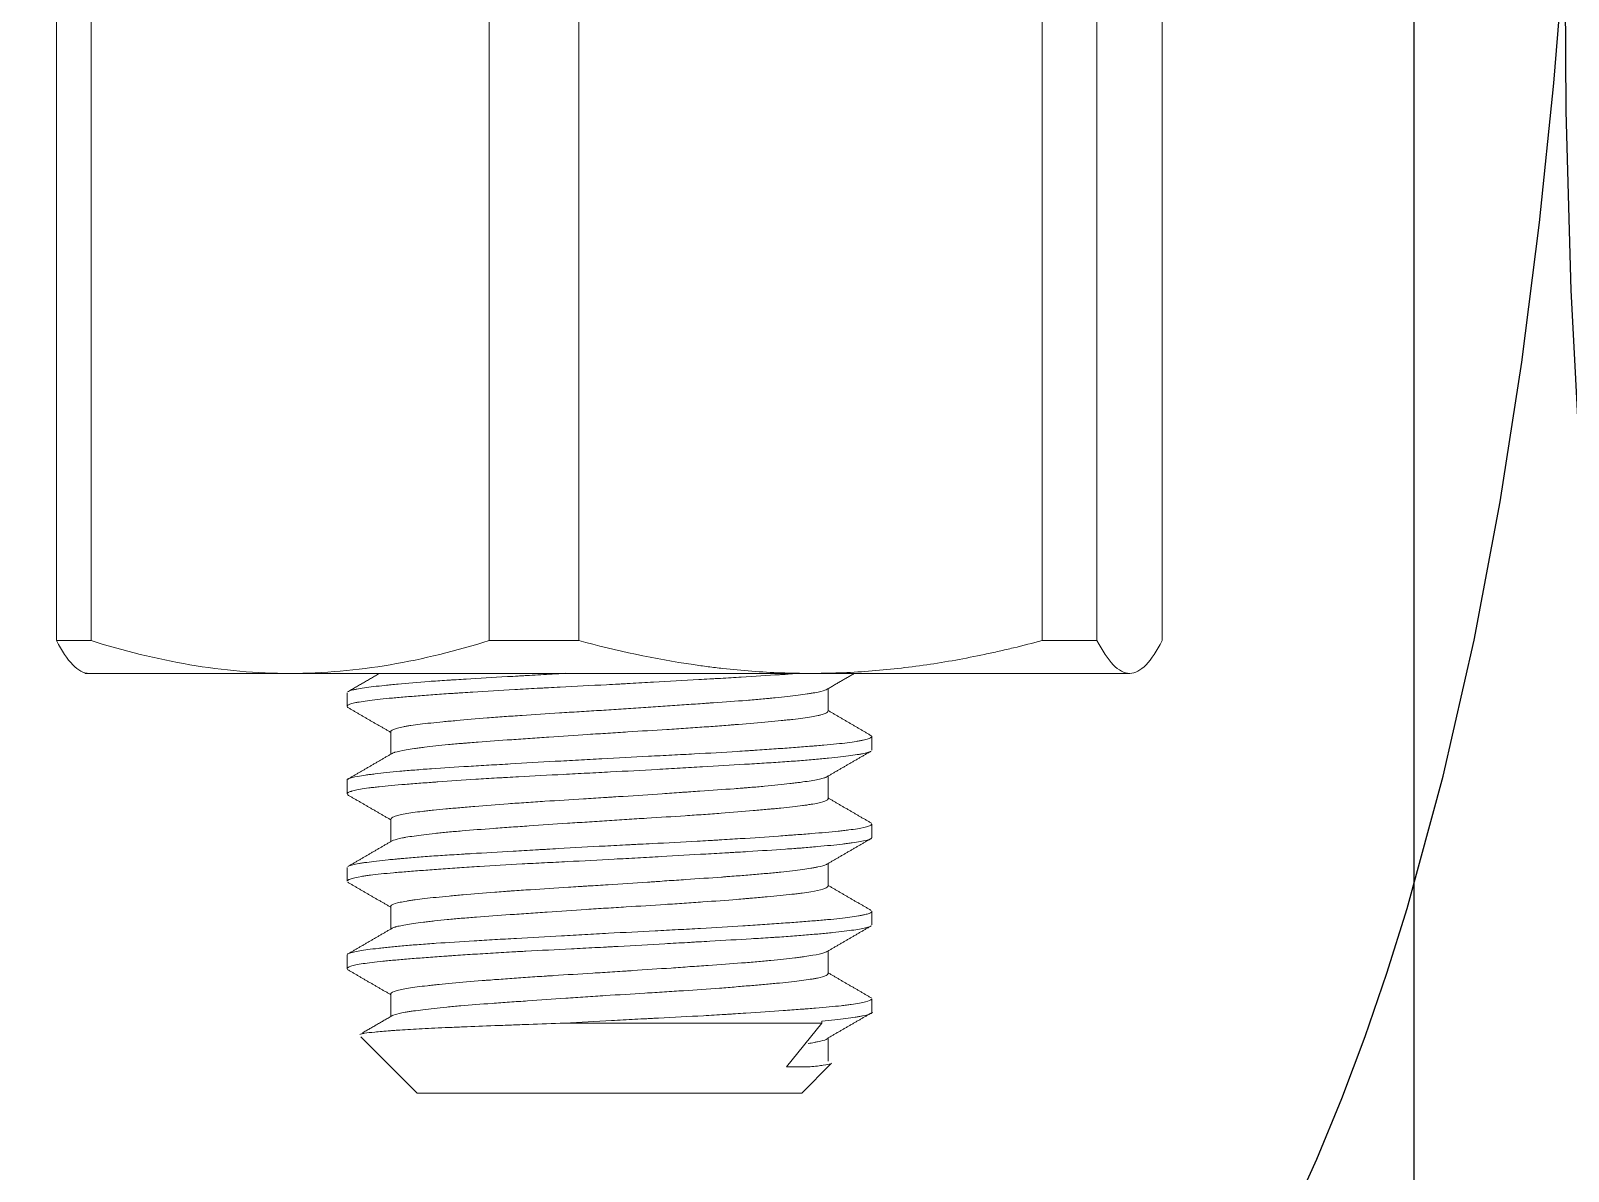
# Model space of a CAD drawing. Header units: millimetres. Extents: x 4900 to 5740, y 840 to 1434.
# Drawn here: x 5018.12 to 5035.7, y 1016.94 to 1029.98 of the extents above; entities that cross this region are included whole.
import ezdxf

# ---------------------------------------------------------------- set-up
doc = ezdxf.new("R2010")
doc.units = ezdxf.units.MM
doc.linetypes.add('CENTERX2', pattern=[101.6, 63.5, -12.7, 12.7, -12.7])
doc.layers.add('CENTER', color=1, linetype='CENTERX2')

msp = doc.modelspace()

# ---------------------------------------------------------------- linework, layer by layer
for p, q in [((5033.935, 1004.657), (5033.935, 1069.631)), ((5033.935, 980.631), (5033.935, 1020.207))]:
    msp.add_line(p, q)
at = {"color": 7, "linetype": 'Continuous', "lineweight": 18}
for p, q in [((5018.412, 1023.006), (5018.412, 1042.256)), ((5018.808, 1023.006), (5018.808, 1042.256)), ((5023.359, 1023.006), (5023.359, 1042.256)), ((5024.384, 1023.006), (5024.384, 1042.256)), ((5029.682, 1023.006), (5029.682, 1042.256)), ((5030.31, 1023.006), (5030.31, 1042.256)), ((5031.057, 1023.006), (5031.057, 1042.256)), ((5018.808, 1023.006), (5018.412, 1023.006)), ((5024.384, 1023.006), (5023.359, 1023.006)), ((5030.31, 1023.006), (5029.682, 1023.006)), ((5018.735, 1022.631), (5021.084, 1022.631)), ((5021.084, 1022.631), (5027.033, 1022.631)), ((5027.033, 1022.631), (5030.684, 1022.631)), ((5021.735, 1022.409), (5021.735, 1022.253)), ((5027.235, 1022.198), (5027.235, 1022.456)), ((5022.235, 1021.964), (5022.235, 1021.706)), ((5027.735, 1021.753), (5027.735, 1021.909)), ((5027.235, 1021.197), (5027.235, 1021.456)), ((5021.735, 1021.409), (5021.735, 1021.254)), ((5022.235, 1020.965), (5022.235, 1020.706)), ((5027.735, 1020.753), (5027.735, 1020.908)), ((5021.735, 1020.409), (5021.735, 1020.253)), ((5027.235, 1020.197), (5027.235, 1020.456)), ((5022.235, 1019.965), (5022.235, 1019.706)), ((5027.735, 1019.754), (5027.735, 1019.909)), ((5021.735, 1019.408), (5021.735, 1019.254)), ((5027.235, 1019.198), (5027.235, 1019.456)), ((5022.235, 1018.964), (5022.235, 1018.706)), ((5027.735, 1018.753), (5027.735, 1018.909)), ((5024.224, 1018.631), (5027.162, 1018.631)), ((5027.162, 1018.631), (5026.758, 1018.131)), ((5027.162, 1018.654), (5027.162, 1018.631)), ((5021.893, 1018.473), (5022.535, 1017.831)), ((5027.235, 1018.197), (5027.235, 1018.46)), ((5027.029, 1018.131), (5026.758, 1018.131)), ((5026.935, 1017.831), (5027.268, 1018.165)), ((5022.535, 1017.831), (5026.935, 1017.831))]:
    msp.add_line(p, q, dxfattribs=at)
for points, knots in [([(5018.412, 1023.006), (5018.474, 1022.889), (5018.536, 1022.794), (5018.629, 1022.698), (5018.66, 1022.673), (5018.723, 1022.64), (5018.754, 1022.631), (5018.786, 1022.631)], [0, 0, 0, 0, 0.5, 0.5, 0.75, 0.75, 1, 1, 1, 1]), ([(5021.084, 1022.631), (5020.893, 1022.631), (5020.702, 1022.639), (5020.318, 1022.673), (5020.127, 1022.698), (5019.557, 1022.795), (5019.181, 1022.889), (5018.808, 1023.006)], [0, 0, 0, 0, 0.25, 0.25, 0.5, 0.5, 1, 1, 1, 1]), ([(5023.359, 1023.006), (5022.984, 1022.889), (5022.608, 1022.794), (5022.039, 1022.698), (5021.849, 1022.673), (5021.467, 1022.64), (5021.276, 1022.631), (5021.084, 1022.631)], [0, 0, 0, 0, 0.5, 0.5, 0.75, 0.75, 1, 1, 1, 1]), ([(5027.033, 1022.631), (5026.811, 1022.631), (5026.588, 1022.639), (5026.253, 1022.665), (5026.142, 1022.675), (5025.974, 1022.694), (5025.918, 1022.7), (5025.807, 1022.715), (5025.306, 1022.784), (5024.815, 1022.89), (5024.384, 1023.006)], [0, 0, 0, 0, 0.25, 0.25, 0.375, 0.375, 0.4375, 0.4375, 0.5, 1, 1, 1, 1]), ([(5029.682, 1023.006), (5029.573, 1022.977), (5029.41, 1022.935), (5029.245, 1022.897), (5029.135, 1022.872), (5029.08, 1022.86), (5028.805, 1022.802), (5028.584, 1022.762), (5028.142, 1022.697), (5027.921, 1022.673), (5027.477, 1022.639), (5027.255, 1022.631), (5027.033, 1022.631)], [0, 0, 0, 0, 0.125, 0.1875, 0.1875, 0.25, 0.25, 0.5, 0.5, 0.75, 0.75, 1, 1, 1, 1]), ([(5030.684, 1022.631), (5030.652, 1022.631), (5030.621, 1022.639), (5030.558, 1022.673), (5030.527, 1022.698), (5030.433, 1022.795), (5030.372, 1022.889), (5030.31, 1023.006)], [0, 0, 0, 0, 0.25, 0.25, 0.5, 0.5, 1, 1, 1, 1]), ([(5031.057, 1023.006), (5030.995, 1022.889), (5030.933, 1022.794), (5030.84, 1022.698), (5030.809, 1022.673), (5030.746, 1022.64), (5030.715, 1022.631), (5030.684, 1022.631)], [0, 0, 0, 0, 0.5, 0.5, 0.75, 0.75, 1, 1, 1, 1]), ([(5026.897, 1022.631), (5026.891, 1022.631), (5026.884, 1022.63), (5026.846, 1022.628), (5026.814, 1022.625), (5026.764, 1022.622), (5026.748, 1022.62), (5026.714, 1022.618), (5026.697, 1022.617), (5026.543, 1022.607), (5026.397, 1022.598), (5026.166, 1022.584), (5026.087, 1022.579), (5025.985, 1022.573), (5025.964, 1022.572), (5025.923, 1022.57), (5025.902, 1022.569), (5025.84, 1022.565), (5025.798, 1022.563), (5025.587, 1022.551), (5025.415, 1022.541), (5025.15, 1022.526), (5025.061, 1022.521), (5024.949, 1022.515), (5024.926, 1022.513), (5024.881, 1022.511), (5024.814, 1022.507), (5024.747, 1022.504), (5024.523, 1022.492), (5024.346, 1022.483), (5024.126, 1022.472), (5024.06, 1022.468), (5023.995, 1022.465), (5023.951, 1022.462), (5023.929, 1022.461), (5023.821, 1022.456), (5023.736, 1022.451), (5023.486, 1022.437), (5023.326, 1022.427), (5023.134, 1022.415), (5023.097, 1022.413), (5023.04, 1022.409), (5023.022, 1022.408), (5022.985, 1022.405), (5022.894, 1022.399), (5022.807, 1022.393), (5022.674, 1022.383), (5022.61, 1022.378), (5022.488, 1022.369), (5022.429, 1022.364), (5022.346, 1022.357), (5022.319, 1022.355), (5022.266, 1022.35), (5022.241, 1022.348), (5022.168, 1022.341), (5022.123, 1022.337), (5021.998, 1022.323), (5021.929, 1022.314), (5021.861, 1022.301), (5021.848, 1022.299), (5021.825, 1022.294), (5021.814, 1022.291), (5021.785, 1022.284), (5021.755, 1022.274), (5021.74, 1022.264), (5021.733, 1022.254), (5021.734, 1022.249), (5021.741, 1022.242), (5021.745, 1022.24), (5021.75, 1022.237)], [0, 0, 0, 0, 0.003762, 0.003762, 0.021846, 0.021846, 0.030888, 0.030888, 0.039931, 0.039931, 0.112269, 0.112269, 0.148438, 0.148438, 0.15748, 0.15748, 0.166522, 0.166522, 0.184607, 0.184607, 0.256945, 0.256945, 0.293114, 0.293114, 0.302156, 0.302156, 0.311198, 0.329283, 0.329283, 0.401621, 0.401621, 0.419705, 0.428747, 0.428747, 0.43779, 0.43779, 0.473959, 0.473959, 0.546297, 0.546297, 0.564381, 0.564381, 0.573423, 0.573423, 0.582466, 0.618635, 0.618635, 0.654804, 0.654804, 0.690973, 0.690973, 0.709057, 0.709057, 0.727142, 0.727142, 0.763311, 0.763311, 0.835649, 0.835649, 0.853733, 0.853733, 0.871818, 0.871818, 0.907987, 0.944156, 0.944156, 0.980325, 0.980325, 1, 1, 1, 1]), ([(5021.748, 1022.424), (5021.748, 1022.424), (5021.757, 1022.429), (5021.77, 1022.433), (5021.794, 1022.44), (5021.804, 1022.442), (5021.819, 1022.446), (5021.825, 1022.447), (5021.836, 1022.449), (5021.842, 1022.45), (5021.897, 1022.461), (5021.961, 1022.47), (5022.079, 1022.484), (5022.121, 1022.489), (5022.18, 1022.495), (5022.191, 1022.497), (5022.216, 1022.499), (5022.228, 1022.5), (5022.266, 1022.504), (5022.292, 1022.507), (5022.424, 1022.519), (5022.543, 1022.529), (5022.737, 1022.543), (5022.805, 1022.548), (5022.894, 1022.553), (5022.912, 1022.554), (5022.948, 1022.557), (5023.002, 1022.56), (5023.058, 1022.564), (5023.245, 1022.575), (5023.403, 1022.584), (5023.609, 1022.596), (5023.671, 1022.599), (5023.735, 1022.603), (5023.778, 1022.606), (5023.799, 1022.607), (5023.907, 1022.613), (5023.993, 1022.618), (5024.131, 1022.626), (5024.181, 1022.629), (5024.232, 1022.632)], [0, 0, 0, 0, 0.001094, 0.069625, 0.069625, 0.103891, 0.103891, 0.121023, 0.121023, 0.138156, 0.138156, 0.275218, 0.275218, 0.343748, 0.343748, 0.360881, 0.360881, 0.378014, 0.378014, 0.412279, 0.412279, 0.549341, 0.549341, 0.617872, 0.617872, 0.635004, 0.635004, 0.652137, 0.686403, 0.686403, 0.823464, 0.823464, 0.85773, 0.874862, 0.874862, 0.891995, 0.891995, 0.960526, 0.960526, 1, 1, 1, 1]), ([(5027.224, 1022.45), (5027.218, 1022.446), (5027.21, 1022.442), (5027.175, 1022.429), (5027.136, 1022.42), (5027.072, 1022.408), (5027.058, 1022.406), (5027.036, 1022.402), (5027.029, 1022.401), (5027.013, 1022.399), (5027.005, 1022.397), (5026.965, 1022.391), (5026.93, 1022.386), (5026.815, 1022.372), (5026.728, 1022.362), (5026.616, 1022.35), (5026.604, 1022.349), (5026.578, 1022.347), (5026.565, 1022.345), (5026.526, 1022.342), (5026.499, 1022.339), (5026.418, 1022.332), (5026.361, 1022.327), (5026.185, 1022.313), (5026.059, 1022.304), (5025.909, 1022.294), (5025.892, 1022.293), (5025.858, 1022.29), (5025.807, 1022.287), (5025.755, 1022.283), (5025.651, 1022.276), (5025.51, 1022.266), (5025.365, 1022.256), (5025.254, 1022.249), (5025.217, 1022.246), (5025.142, 1022.241), (5025.104, 1022.239), (5024.991, 1022.231), (5024.916, 1022.226), (5024.765, 1022.216), (5024.69, 1022.211), (5024.539, 1022.202), (5024.464, 1022.197), (5024.352, 1022.19), (5024.314, 1022.188), (5024.239, 1022.183), (5024.202, 1022.181), (5024.017, 1022.169), (5023.874, 1022.16), (5023.667, 1022.146), (5023.599, 1022.141), (5023.499, 1022.134), (5023.466, 1022.131), (5023.401, 1022.126), (5023.369, 1022.124), (5023.212, 1022.111), (5023.095, 1022.101), (5022.933, 1022.087), (5022.881, 1022.082), (5022.782, 1022.072), (5022.736, 1022.068), (5022.605, 1022.054), (5022.53, 1022.045), (5022.45, 1022.033), (5022.435, 1022.03), (5022.406, 1022.025), (5022.393, 1022.023), (5022.354, 1022.016), (5022.332, 1022.011), (5022.276, 1021.996), (5022.252, 1021.986), (5022.238, 1021.973), (5022.236, 1021.971), (5022.235, 1021.967), (5022.235, 1021.966), (5022.235, 1021.965)], [0, 0, 0, 0, 0.02433, 0.02433, 0.083967, 0.083967, 0.098877, 0.098877, 0.106331, 0.106331, 0.113786, 0.113786, 0.143605, 0.143605, 0.203242, 0.203242, 0.210696, 0.210696, 0.218151, 0.218151, 0.23306, 0.23306, 0.262879, 0.262879, 0.322516, 0.322516, 0.329971, 0.329971, 0.337426, 0.352335, 0.352335, 0.382154, 0.411972, 0.411972, 0.426882, 0.426882, 0.441791, 0.441791, 0.47161, 0.47161, 0.501428, 0.501428, 0.531247, 0.531247, 0.546156, 0.546156, 0.561065, 0.561065, 0.620703, 0.620703, 0.650521, 0.650521, 0.665431, 0.665431, 0.68034, 0.68034, 0.739977, 0.739977, 0.769796, 0.769796, 0.799614, 0.799614, 0.859252, 0.859252, 0.874161, 0.874161, 0.88907, 0.88907, 0.918889, 0.918889, 0.978526, 0.978526, 0.993436, 0.993436, 1, 1, 1, 1]), ([(5022.249, 1021.715), (5022.253, 1021.717), (5022.258, 1021.719), (5022.266, 1021.723), (5022.269, 1021.724), (5022.276, 1021.726), (5022.279, 1021.727), (5022.313, 1021.738), (5022.356, 1021.747), (5022.44, 1021.761), (5022.479, 1021.767), (5022.523, 1021.774), (5022.541, 1021.776), (5022.551, 1021.777), (5022.579, 1021.781), (5022.599, 1021.784), (5022.7, 1021.796), (5022.792, 1021.806), (5022.946, 1021.821), (5023, 1021.826), (5023.07, 1021.832), (5023.085, 1021.833), (5023.114, 1021.835), (5023.157, 1021.839), (5023.202, 1021.842), (5023.354, 1021.854), (5023.482, 1021.863), (5023.652, 1021.875), (5023.687, 1021.877), (5023.757, 1021.882), (5023.792, 1021.885), (5023.899, 1021.892), (5023.971, 1021.897), (5024.189, 1021.912), (5024.338, 1021.922), (5024.527, 1021.935), (5024.565, 1021.937), (5024.642, 1021.942), (5024.68, 1021.944), (5024.794, 1021.952), (5024.87, 1021.957), (5025.096, 1021.971), (5025.245, 1021.98), (5025.429, 1021.991), (5025.466, 1021.994), (5025.539, 1021.998), (5025.575, 1022.001), (5025.681, 1022.008), (5025.821, 1022.018), (5025.954, 1022.027), (5026.051, 1022.035), (5026.1, 1022.039), (5026.147, 1022.042), (5026.178, 1022.045), (5026.194, 1022.046), (5026.333, 1022.058), (5026.447, 1022.068), (5026.602, 1022.082), (5026.652, 1022.086), (5026.722, 1022.093), (5026.745, 1022.096), (5026.779, 1022.099), (5026.79, 1022.1), (5026.811, 1022.103), (5026.822, 1022.104), (5026.915, 1022.115), (5026.986, 1022.124), (5027.073, 1022.138), (5027.105, 1022.144), (5027.132, 1022.151), (5027.143, 1022.153), (5027.148, 1022.155), (5027.163, 1022.158), (5027.171, 1022.161), (5027.211, 1022.173), (5027.229, 1022.184), (5027.234, 1022.195), (5027.235, 1022.197), (5027.234, 1022.199)], [0, 0, 0, 0, 0.013796, 0.013796, 0.021293, 0.021293, 0.028791, 0.028791, 0.088772, 0.088772, 0.118762, 0.12626, 0.12626, 0.133758, 0.133758, 0.148753, 0.148753, 0.208734, 0.208734, 0.238724, 0.238724, 0.246222, 0.246222, 0.253719, 0.268714, 0.268714, 0.328695, 0.328695, 0.343691, 0.343691, 0.358686, 0.358686, 0.388676, 0.388676, 0.448657, 0.448657, 0.463652, 0.463652, 0.478648, 0.478648, 0.508638, 0.508638, 0.568619, 0.568619, 0.583614, 0.583614, 0.598609, 0.598609, 0.6286, 0.65859, 0.65859, 0.673585, 0.681083, 0.681083, 0.688581, 0.688581, 0.748561, 0.748561, 0.778552, 0.778552, 0.793547, 0.793547, 0.801045, 0.801045, 0.808542, 0.808542, 0.868523, 0.868523, 0.898514, 0.906011, 0.906011, 0.913509, 0.913509, 0.928504, 0.928504, 0.988485, 0.988485, 1, 1, 1, 1]), ([(5021.735, 1021.41), (5021.735, 1021.411), (5021.735, 1021.411), (5021.736, 1021.415), (5021.739, 1021.418), (5021.744, 1021.422), (5021.748, 1021.424), (5021.75, 1021.425), (5021.772, 1021.435), (5021.807, 1021.444), (5021.883, 1021.458), (5021.913, 1021.463), (5021.962, 1021.47), (5021.98, 1021.472), (5022.017, 1021.477), (5022.036, 1021.479), (5022.137, 1021.491), (5022.232, 1021.501), (5022.393, 1021.516), (5022.45, 1021.521), (5022.541, 1021.528), (5022.572, 1021.531), (5022.635, 1021.536), (5022.668, 1021.538), (5022.833, 1021.55), (5022.974, 1021.559), (5023.2, 1021.572), (5023.278, 1021.577), (5023.398, 1021.584), (5023.439, 1021.586), (5023.521, 1021.591), (5023.562, 1021.593), (5023.769, 1021.605), (5023.94, 1021.615), (5024.202, 1021.63), (5024.291, 1021.635), (5024.471, 1021.645), (5024.56, 1021.65), (5024.828, 1021.664), (5025.006, 1021.673), (5025.228, 1021.685), (5025.272, 1021.687), (5025.361, 1021.692), (5025.405, 1021.694), (5025.536, 1021.701), (5025.622, 1021.705), (5025.876, 1021.719), (5026.039, 1021.728), (5026.235, 1021.741), (5026.274, 1021.743), (5026.331, 1021.747), (5026.35, 1021.748), (5026.388, 1021.751), (5026.482, 1021.757), (5026.643, 1021.768), (5026.775, 1021.778), (5026.903, 1021.787), (5026.963, 1021.792), (5027.036, 1021.798), (5027.051, 1021.799), (5027.079, 1021.801), (5027.093, 1021.802), (5027.135, 1021.806), (5027.161, 1021.808), (5027.239, 1021.815), (5027.287, 1021.819), (5027.421, 1021.833), (5027.496, 1021.842), (5027.565, 1021.853), (5027.573, 1021.855), (5027.587, 1021.857), (5027.608, 1021.861), (5027.626, 1021.865), (5027.66, 1021.872), (5027.697, 1021.882), (5027.719, 1021.892), (5027.729, 1021.899), (5027.733, 1021.903), (5027.734, 1021.907), (5027.735, 1021.909), (5027.735, 1021.91), (5027.733, 1021.916), (5027.727, 1021.921), (5027.718, 1021.926)], [0, 0, 0, 0, 0.005079, 0.005079, 0.018882, 0.025783, 0.025783, 0.032685, 0.032685, 0.087897, 0.087897, 0.115503, 0.115503, 0.129306, 0.129306, 0.143109, 0.143109, 0.198321, 0.198321, 0.225927, 0.225927, 0.23973, 0.23973, 0.253533, 0.253533, 0.308745, 0.308745, 0.336351, 0.336351, 0.350154, 0.350154, 0.363957, 0.363957, 0.419169, 0.419169, 0.446775, 0.446775, 0.474381, 0.474381, 0.529593, 0.529593, 0.543396, 0.543396, 0.557199, 0.557199, 0.584805, 0.584805, 0.640018, 0.640018, 0.653821, 0.653821, 0.660722, 0.660722, 0.667624, 0.69523, 0.722836, 0.722836, 0.750442, 0.750442, 0.757343, 0.757343, 0.764245, 0.764245, 0.778048, 0.778048, 0.805654, 0.805654, 0.860866, 0.860866, 0.867767, 0.867767, 0.874669, 0.888472, 0.888472, 0.916078, 0.943684, 0.943684, 0.957487, 0.964388, 0.964388, 0.97129, 0.97129, 1, 1, 1, 1]), ([(5027.721, 1021.738), (5027.718, 1021.736), (5027.703, 1021.73), (5027.68, 1021.723), (5027.65, 1021.716), (5027.639, 1021.714), (5027.615, 1021.71), (5027.603, 1021.707), (5027.533, 1021.696), (5027.463, 1021.686), (5027.337, 1021.672), (5027.291, 1021.667), (5027.217, 1021.659), (5027.191, 1021.657), (5027.139, 1021.652), (5027.111, 1021.649), (5027.028, 1021.642), (5026.969, 1021.637), (5026.846, 1021.627), (5026.782, 1021.623), (5026.647, 1021.614), (5026.578, 1021.609), (5026.468, 1021.602), (5026.431, 1021.6), (5026.356, 1021.595), (5026.318, 1021.593), (5026.126, 1021.582), (5025.966, 1021.572), (5025.715, 1021.558), (5025.63, 1021.553), (5025.499, 1021.546), (5025.456, 1021.543), (5025.368, 1021.538), (5025.324, 1021.536), (5025.105, 1021.523), (5024.927, 1021.513), (5024.703, 1021.501), (5024.658, 1021.499), (5024.568, 1021.494), (5024.523, 1021.492), (5024.388, 1021.485), (5024.3, 1021.48), (5024.036, 1021.467), (5023.864, 1021.458), (5023.653, 1021.446), (5023.611, 1021.444), (5023.549, 1021.44), (5023.528, 1021.439), (5023.487, 1021.437), (5023.385, 1021.431), (5023.286, 1021.425), (5023.056, 1021.41), (5022.911, 1021.4), (5022.757, 1021.389), (5022.741, 1021.388), (5022.707, 1021.385), (5022.69, 1021.384), (5022.641, 1021.38), (5022.609, 1021.378), (5022.516, 1021.371), (5022.457, 1021.366), (5022.289, 1021.353), (5022.189, 1021.344), (5022.092, 1021.333), (5022.081, 1021.332), (5022.06, 1021.33), (5022.03, 1021.326), (5022.002, 1021.323), (5021.948, 1021.316), (5021.884, 1021.306), (5021.835, 1021.296), (5021.805, 1021.289), (5021.791, 1021.285), (5021.779, 1021.281), (5021.771, 1021.279), (5021.768, 1021.278), (5021.752, 1021.271), (5021.743, 1021.266), (5021.736, 1021.259), (5021.735, 1021.256), (5021.735, 1021.254)], [0, 0, 0, 0, 0.013183, 0.042608, 0.042608, 0.057321, 0.057321, 0.072034, 0.072034, 0.130885, 0.130885, 0.160311, 0.160311, 0.175023, 0.175023, 0.189736, 0.189736, 0.219162, 0.219162, 0.248587, 0.248587, 0.278013, 0.278013, 0.292726, 0.292726, 0.307438, 0.307438, 0.36629, 0.36629, 0.395715, 0.395715, 0.410428, 0.410428, 0.425141, 0.425141, 0.483992, 0.483992, 0.498705, 0.498705, 0.513418, 0.513418, 0.542843, 0.542843, 0.601694, 0.601694, 0.616407, 0.616407, 0.623763, 0.623763, 0.63112, 0.660545, 0.660545, 0.719397, 0.719397, 0.726753, 0.726753, 0.734109, 0.734109, 0.748822, 0.748822, 0.778248, 0.778248, 0.837099, 0.837099, 0.844455, 0.844455, 0.851812, 0.866524, 0.866524, 0.89595, 0.925376, 0.925376, 0.940088, 0.947445, 0.947445, 0.954801, 0.954801, 0.984227, 0.984227, 1, 1, 1, 1]), ([(5027.219, 1021.447), (5027.216, 1021.445), (5027.212, 1021.443), (5027.203, 1021.439), (5027.196, 1021.437), (5027.182, 1021.432), (5027.174, 1021.43), (5027.129, 1021.418), (5027.08, 1021.409), (5026.989, 1021.395), (5026.955, 1021.39), (5026.899, 1021.382), (5026.88, 1021.38), (5026.84, 1021.375), (5026.819, 1021.372), (5026.712, 1021.36), (5026.616, 1021.35), (5026.457, 1021.335), (5026.401, 1021.331), (5026.328, 1021.325), (5026.314, 1021.324), (5026.284, 1021.321), (5026.239, 1021.318), (5026.193, 1021.314), (5026.038, 1021.303), (5025.907, 1021.294), (5025.735, 1021.282), (5025.683, 1021.278), (5025.63, 1021.274), (5025.594, 1021.272), (5025.576, 1021.271), (5025.486, 1021.264), (5025.413, 1021.259), (5025.194, 1021.245), (5025.045, 1021.234), (5024.856, 1021.222), (5024.818, 1021.22), (5024.761, 1021.216), (5024.742, 1021.215), (5024.704, 1021.212), (5024.685, 1021.211), (5024.59, 1021.205), (5024.515, 1021.2), (5024.29, 1021.187), (5024.143, 1021.177), (5023.961, 1021.166), (5023.925, 1021.163), (5023.853, 1021.159), (5023.818, 1021.156), (5023.713, 1021.149), (5023.644, 1021.144), (5023.444, 1021.13), (5023.317, 1021.12), (5023.167, 1021.107), (5023.137, 1021.105), (5023.08, 1021.1), (5023.051, 1021.097), (5022.969, 1021.09), (5022.916, 1021.085), (5022.816, 1021.076), (5022.769, 1021.071), (5022.701, 1021.064), (5022.679, 1021.062), (5022.637, 1021.057), (5022.616, 1021.055), (5022.518, 1021.043), (5022.452, 1021.034), (5022.371, 1021.019), (5022.348, 1021.014), (5022.317, 1021.007), (5022.308, 1021.004), (5022.29, 1020.999), (5022.283, 1020.997), (5022.249, 1020.984), (5022.235, 1020.974), (5022.235, 1020.965)], [0, 0, 0, 0, 0.011275, 0.011275, 0.026271, 0.026271, 0.041266, 0.041266, 0.101247, 0.101247, 0.131237, 0.131237, 0.146232, 0.146232, 0.161227, 0.161227, 0.221208, 0.221208, 0.251199, 0.251199, 0.258696, 0.258696, 0.266194, 0.281189, 0.281189, 0.34117, 0.34117, 0.356165, 0.363663, 0.363663, 0.37116, 0.37116, 0.401151, 0.401151, 0.461131, 0.461131, 0.476127, 0.476127, 0.483624, 0.483624, 0.491122, 0.491122, 0.521112, 0.521112, 0.581093, 0.581093, 0.596088, 0.596088, 0.611083, 0.611083, 0.641074, 0.641074, 0.701055, 0.701055, 0.71605, 0.71605, 0.731045, 0.731045, 0.761035, 0.761035, 0.791026, 0.791026, 0.806021, 0.806021, 0.821016, 0.821016, 0.880997, 0.880997, 0.910987, 0.910987, 0.925983, 0.925983, 0.940978, 0.940978, 1, 1, 1, 1]), ([(5022.252, 1020.716), (5022.268, 1020.725), (5022.296, 1020.733), (5022.345, 1020.744), (5022.362, 1020.748), (5022.382, 1020.751), (5022.395, 1020.754), (5022.402, 1020.755), (5022.437, 1020.761), (5022.468, 1020.766), (5022.57, 1020.78), (5022.65, 1020.79), (5022.765, 1020.803), (5022.789, 1020.805), (5022.825, 1020.809), (5022.838, 1020.81), (5022.863, 1020.813), (5022.876, 1020.814), (5022.94, 1020.82), (5022.994, 1020.825), (5023.161, 1020.839), (5023.282, 1020.848), (5023.444, 1020.86), (5023.477, 1020.863), (5023.543, 1020.867), (5023.577, 1020.87), (5023.679, 1020.877), (5023.748, 1020.882), (5023.959, 1020.896), (5024.104, 1020.906), (5024.33, 1020.921), (5024.405, 1020.926), (5024.556, 1020.936), (5024.631, 1020.941), (5024.783, 1020.951), (5024.858, 1020.956), (5024.972, 1020.963), (5025.01, 1020.965), (5025.086, 1020.97), (5025.124, 1020.972), (5025.312, 1020.984), (5025.458, 1020.993), (5025.671, 1021.007), (5025.741, 1021.012), (5025.844, 1021.019), (5025.878, 1021.022), (5025.946, 1021.027), (5025.979, 1021.029), (5026.142, 1021.042), (5026.265, 1021.052), (5026.436, 1021.067), (5026.491, 1021.072), (5026.557, 1021.078), (5026.57, 1021.079), (5026.596, 1021.081), (5026.634, 1021.085), (5026.67, 1021.088), (5026.788, 1021.1), (5026.871, 1021.109), (5026.96, 1021.121), (5026.985, 1021.124), (5027.009, 1021.128), (5027.025, 1021.131), (5027.033, 1021.132), (5027.07, 1021.138), (5027.096, 1021.143), (5027.164, 1021.158), (5027.196, 1021.168), (5027.22, 1021.18), (5027.224, 1021.183), (5027.23, 1021.188), (5027.232, 1021.19), (5027.234, 1021.195), (5027.235, 1021.197), (5027.235, 1021.199)], [0, 0, 0, 0, 0.054913, 0.054913, 0.069966, 0.077492, 0.077492, 0.085019, 0.085019, 0.115125, 0.115125, 0.175337, 0.175337, 0.190389, 0.190389, 0.197916, 0.197916, 0.205442, 0.205442, 0.235548, 0.235548, 0.29576, 0.29576, 0.310813, 0.310813, 0.325866, 0.325866, 0.355972, 0.355972, 0.416184, 0.416184, 0.44629, 0.44629, 0.476396, 0.476396, 0.506502, 0.506502, 0.521555, 0.521555, 0.536608, 0.536608, 0.59682, 0.59682, 0.626926, 0.626926, 0.641979, 0.641979, 0.657031, 0.657031, 0.717243, 0.717243, 0.747349, 0.747349, 0.754876, 0.754876, 0.762402, 0.777455, 0.777455, 0.837667, 0.837667, 0.85272, 0.860247, 0.860247, 0.867773, 0.867773, 0.897879, 0.897879, 0.958091, 0.958091, 0.973144, 0.973144, 0.988197, 0.988197, 1, 1, 1, 1]), ([(5021.751, 1020.426), (5021.753, 1020.427), (5021.755, 1020.427), (5021.778, 1020.437), (5021.815, 1020.446), (5021.882, 1020.458), (5021.897, 1020.46), (5021.927, 1020.465), (5021.943, 1020.467), (5021.994, 1020.474), (5022.069, 1020.483), (5022.159, 1020.493), (5022.231, 1020.501), (5022.269, 1020.504), (5022.308, 1020.508), (5022.335, 1020.511), (5022.349, 1020.512), (5022.418, 1020.518), (5022.476, 1020.523), (5022.597, 1020.533), (5022.661, 1020.538), (5022.793, 1020.547), (5022.862, 1020.551), (5022.97, 1020.558), (5023.007, 1020.56), (5023.063, 1020.564), (5023.082, 1020.565), (5023.119, 1020.567), (5023.138, 1020.568), (5023.311, 1020.579), (5023.47, 1020.588), (5023.719, 1020.602), (5023.804, 1020.607), (5023.912, 1020.613), (5023.934, 1020.615), (5023.977, 1020.617), (5023.999, 1020.618), (5024.065, 1020.622), (5024.109, 1020.625), (5024.329, 1020.637), (5024.506, 1020.647), (5024.774, 1020.661), (5024.864, 1020.666), (5024.976, 1020.672), (5024.999, 1020.673), (5025.044, 1020.675), (5025.111, 1020.679), (5025.178, 1020.682), (5025.399, 1020.693), (5025.571, 1020.702), (5025.782, 1020.714), (5025.845, 1020.717), (5025.907, 1020.721), (5025.949, 1020.723), (5025.969, 1020.725), (5026.072, 1020.731), (5026.152, 1020.736), (5026.384, 1020.75), (5026.53, 1020.76), (5026.702, 1020.772), (5026.735, 1020.775), (5026.785, 1020.779), (5026.802, 1020.78), (5026.834, 1020.782), (5026.914, 1020.788), (5026.989, 1020.794), (5027.16, 1020.808), (5027.261, 1020.817), (5027.371, 1020.828), (5027.393, 1020.831), (5027.433, 1020.835), (5027.453, 1020.838), (5027.508, 1020.845), (5027.541, 1020.849), (5027.628, 1020.864), (5027.671, 1020.874), (5027.706, 1020.886), (5027.712, 1020.889), (5027.722, 1020.894), (5027.726, 1020.897), (5027.733, 1020.903), (5027.735, 1020.906), (5027.735, 1020.91)], [0, 0, 0, 0, 0.005188, 0.005188, 0.06415, 0.06415, 0.078891, 0.078891, 0.093632, 0.093632, 0.123113, 0.152594, 0.152594, 0.167334, 0.174705, 0.174705, 0.182075, 0.182075, 0.211556, 0.211556, 0.241037, 0.241037, 0.270518, 0.270518, 0.285259, 0.285259, 0.292629, 0.292629, 0.299999, 0.299999, 0.358961, 0.358961, 0.388443, 0.388443, 0.395813, 0.395813, 0.403183, 0.403183, 0.417924, 0.417924, 0.476886, 0.476886, 0.506367, 0.506367, 0.513737, 0.513737, 0.521107, 0.535848, 0.535848, 0.59481, 0.59481, 0.609551, 0.616921, 0.616921, 0.624291, 0.624291, 0.653772, 0.653772, 0.712735, 0.712735, 0.727475, 0.727475, 0.734845, 0.734845, 0.742216, 0.771697, 0.771697, 0.830659, 0.830659, 0.8454, 0.8454, 0.86014, 0.86014, 0.889621, 0.889621, 0.948583, 0.948583, 0.963324, 0.963324, 0.978065, 0.978065, 1, 1, 1, 1]), ([(5027.735, 1020.753), (5027.735, 1020.751), (5027.734, 1020.75), (5027.732, 1020.746), (5027.73, 1020.744), (5027.725, 1020.74), (5027.723, 1020.739), (5027.718, 1020.737), (5027.716, 1020.736), (5027.692, 1020.725), (5027.655, 1020.716), (5027.576, 1020.703), (5027.546, 1020.698), (5027.504, 1020.692), (5027.495, 1020.691), (5027.477, 1020.689), (5027.468, 1020.687), (5027.439, 1020.684), (5027.419, 1020.681), (5027.316, 1020.669), (5027.221, 1020.659), (5027.057, 1020.645), (5026.999, 1020.64), (5026.923, 1020.633), (5026.907, 1020.632), (5026.876, 1020.63), (5026.828, 1020.626), (5026.78, 1020.623), (5026.613, 1020.611), (5026.471, 1020.602), (5026.281, 1020.591), (5026.223, 1020.587), (5026.164, 1020.584), (5026.124, 1020.582), (5026.104, 1020.58), (5026.003, 1020.575), (5025.921, 1020.57), (5025.672, 1020.555), (5025.501, 1020.546), (5025.282, 1020.533), (5025.237, 1020.531), (5025.148, 1020.526), (5025.103, 1020.523), (5024.969, 1020.516), (5024.88, 1020.511), (5024.612, 1020.496), (5024.434, 1020.487), (5024.212, 1020.476), (5024.168, 1020.474), (5024.08, 1020.469), (5024.036, 1020.467), (5023.905, 1020.46), (5023.82, 1020.456), (5023.567, 1020.442), (5023.405, 1020.432), (5023.209, 1020.42), (5023.171, 1020.417), (5023.094, 1020.412), (5023.057, 1020.41), (5022.947, 1020.402), (5022.805, 1020.393), (5022.674, 1020.383), (5022.547, 1020.373), (5022.487, 1020.369), (5022.4, 1020.362), (5022.372, 1020.359), (5022.318, 1020.355), (5022.291, 1020.353), (5022.215, 1020.346), (5022.12, 1020.337), (5022.039, 1020.328), (5021.984, 1020.321), (5021.966, 1020.318), (5021.933, 1020.313), (5021.917, 1020.311), (5021.843, 1020.299), (5021.799, 1020.289), (5021.758, 1020.274), (5021.747, 1020.269), (5021.738, 1020.261), (5021.736, 1020.259), (5021.735, 1020.255), (5021.735, 1020.254), (5021.735, 1020.253)], [0, 0, 0, 0, 0.009353, 0.009353, 0.023609, 0.023609, 0.030737, 0.030737, 0.037865, 0.037865, 0.094891, 0.094891, 0.123404, 0.123404, 0.130532, 0.130532, 0.13766, 0.13766, 0.151917, 0.151917, 0.208942, 0.208942, 0.237455, 0.237455, 0.244583, 0.244583, 0.251711, 0.265968, 0.265968, 0.322993, 0.322993, 0.337249, 0.344378, 0.344378, 0.351506, 0.351506, 0.380019, 0.380019, 0.437044, 0.437044, 0.4513, 0.4513, 0.465557, 0.465557, 0.49407, 0.49407, 0.551095, 0.551095, 0.565352, 0.565352, 0.579608, 0.579608, 0.608121, 0.608121, 0.665146, 0.665146, 0.679403, 0.679403, 0.693659, 0.693659, 0.722172, 0.750684, 0.750684, 0.779197, 0.779197, 0.793454, 0.793454, 0.80771, 0.80771, 0.836223, 0.864736, 0.864736, 0.878992, 0.878992, 0.893248, 0.893248, 0.950274, 0.950274, 0.978787, 0.978787, 0.993043, 0.993043, 1, 1, 1, 1]), ([(5027.22, 1020.447), (5027.218, 1020.446), (5027.217, 1020.446), (5027.196, 1020.435), (5027.164, 1020.426), (5027.107, 1020.415), (5027.094, 1020.412), (5027.068, 1020.408), (5027.054, 1020.405), (5027.01, 1020.398), (5026.978, 1020.393), (5026.872, 1020.378), (5026.789, 1020.368), (5026.671, 1020.356), (5026.647, 1020.353), (5026.597, 1020.348), (5026.572, 1020.346), (5026.493, 1020.339), (5026.439, 1020.334), (5026.326, 1020.325), (5026.267, 1020.32), (5026.175, 1020.313), (5026.129, 1020.31), (5026.081, 1020.306), (5026.048, 1020.304), (5026.032, 1020.302), (5025.885, 1020.292), (5025.749, 1020.282), (5025.537, 1020.268), (5025.465, 1020.263), (5025.356, 1020.256), (5025.319, 1020.253), (5025.263, 1020.249), (5025.244, 1020.248), (5025.207, 1020.245), (5025.188, 1020.244), (5025.02, 1020.233), (5024.87, 1020.223), (5024.644, 1020.208), (5024.549, 1020.203), (5024.455, 1020.197), (5024.417, 1020.194), (5024.398, 1020.193), (5024.342, 1020.19), (5024.304, 1020.187), (5024.118, 1020.176), (5023.973, 1020.167), (5023.762, 1020.152), (5023.693, 1020.148), (5023.607, 1020.142), (5023.59, 1020.14), (5023.557, 1020.138), (5023.506, 1020.134), (5023.457, 1020.13), (5023.296, 1020.118), (5023.176, 1020.108), (5023.035, 1020.096), (5023.008, 1020.093), (5022.954, 1020.088), (5022.927, 1020.086), (5022.849, 1020.079), (5022.8, 1020.074), (5022.662, 1020.06), (5022.581, 1020.051), (5022.495, 1020.039), (5022.478, 1020.037), (5022.446, 1020.032), (5022.431, 1020.03), (5022.388, 1020.022), (5022.363, 1020.017), (5022.298, 1020.003), (5022.267, 1019.993), (5022.246, 1019.98), (5022.243, 1019.978), (5022.238, 1019.973), (5022.236, 1019.97), (5022.235, 1019.967), (5022.235, 1019.965), (5022.235, 1019.964)], [0, 0, 0, 0, 0.005745, 0.005745, 0.065611, 0.065611, 0.080577, 0.080577, 0.095543, 0.095543, 0.125476, 0.125476, 0.185342, 0.185342, 0.200308, 0.200308, 0.215275, 0.215275, 0.245208, 0.245208, 0.275141, 0.275141, 0.290107, 0.29759, 0.29759, 0.305073, 0.305073, 0.364939, 0.364939, 0.394872, 0.394872, 0.409838, 0.409838, 0.417322, 0.417322, 0.424805, 0.424805, 0.484671, 0.484671, 0.514603, 0.522087, 0.522087, 0.52957, 0.52957, 0.544536, 0.544536, 0.604402, 0.604402, 0.634335, 0.634335, 0.641818, 0.641818, 0.649301, 0.664268, 0.664268, 0.724133, 0.724133, 0.7391, 0.7391, 0.754066, 0.754066, 0.783999, 0.783999, 0.843865, 0.843865, 0.858831, 0.858831, 0.873798, 0.873798, 0.903731, 0.903731, 0.963596, 0.963596, 0.978563, 0.978563, 0.993529, 0.993529, 1, 1, 1, 1]), ([(5022.246, 1019.713), (5022.254, 1019.718), (5022.265, 1019.723), (5022.283, 1019.728), (5022.286, 1019.73), (5022.294, 1019.732), (5022.299, 1019.733), (5022.312, 1019.737), (5022.322, 1019.739), (5022.353, 1019.746), (5022.378, 1019.751), (5022.46, 1019.765), (5022.527, 1019.775), (5022.618, 1019.786), (5022.628, 1019.787), (5022.649, 1019.79), (5022.681, 1019.793), (5022.714, 1019.797), (5022.782, 1019.805), (5022.831, 1019.81), (5022.932, 1019.82), (5022.985, 1019.824), (5023.069, 1019.832), (5023.098, 1019.834), (5023.156, 1019.839), (5023.186, 1019.841), (5023.338, 1019.853), (5023.466, 1019.862), (5023.668, 1019.876), (5023.737, 1019.881), (5023.844, 1019.888), (5023.879, 1019.891), (5023.952, 1019.896), (5023.988, 1019.898), (5024.171, 1019.911), (5024.319, 1019.921), (5024.545, 1019.936), (5024.621, 1019.941), (5024.735, 1019.948), (5024.773, 1019.95), (5024.85, 1019.955), (5024.888, 1019.958), (5025.077, 1019.969), (5025.226, 1019.978), (5025.41, 1019.99), (5025.446, 1019.992), (5025.519, 1019.997), (5025.555, 1020), (5025.663, 1020.007), (5025.733, 1020.012), (5025.939, 1020.026), (5026.069, 1020.036), (5026.223, 1020.049), (5026.254, 1020.051), (5026.299, 1020.055), (5026.314, 1020.056), (5026.343, 1020.059), (5026.358, 1020.06), (5026.43, 1020.066), (5026.485, 1020.071), (5026.642, 1020.085), (5026.737, 1020.095), (5026.831, 1020.105), (5026.842, 1020.106), (5026.862, 1020.109), (5026.872, 1020.11), (5026.901, 1020.113), (5026.92, 1020.116), (5026.974, 1020.123), (5027.007, 1020.128), (5027.095, 1020.142), (5027.142, 1020.152), (5027.183, 1020.165), (5027.191, 1020.167), (5027.204, 1020.172), (5027.209, 1020.175), (5027.224, 1020.182), (5027.23, 1020.187), (5027.234, 1020.194), (5027.235, 1020.197), (5027.234, 1020.199)], [0, 0, 0, 0, 0.030115, 0.030115, 0.037584, 0.037584, 0.045053, 0.045053, 0.059991, 0.059991, 0.089867, 0.089867, 0.149618, 0.149618, 0.157087, 0.157087, 0.164556, 0.179494, 0.179494, 0.20937, 0.20937, 0.239245, 0.239245, 0.254183, 0.254183, 0.269121, 0.269121, 0.328872, 0.328872, 0.358748, 0.358748, 0.373686, 0.373686, 0.388624, 0.388624, 0.448375, 0.448375, 0.478251, 0.478251, 0.493189, 0.493189, 0.508127, 0.508127, 0.567878, 0.567878, 0.582816, 0.582816, 0.597754, 0.597754, 0.62763, 0.62763, 0.687381, 0.687381, 0.702319, 0.702319, 0.709788, 0.709788, 0.717257, 0.717257, 0.747132, 0.747132, 0.806884, 0.806884, 0.814353, 0.814353, 0.821822, 0.821822, 0.83676, 0.83676, 0.866635, 0.866635, 0.926387, 0.926387, 0.941325, 0.941325, 0.956262, 0.956262, 0.986138, 0.986138, 1, 1, 1, 1]), ([(5021.745, 1019.422), (5021.749, 1019.425), (5021.754, 1019.427), (5021.764, 1019.431), (5021.767, 1019.432), (5021.774, 1019.434), (5021.778, 1019.436), (5021.79, 1019.439), (5021.799, 1019.441), (5021.829, 1019.448), (5021.853, 1019.453), (5021.935, 1019.466), (5022.005, 1019.476), (5022.101, 1019.487), (5022.112, 1019.488), (5022.134, 1019.49), (5022.168, 1019.494), (5022.203, 1019.498), (5022.277, 1019.505), (5022.382, 1019.515), (5022.499, 1019.525), (5022.592, 1019.532), (5022.623, 1019.535), (5022.688, 1019.539), (5022.721, 1019.542), (5022.891, 1019.553), (5023.035, 1019.562), (5023.265, 1019.576), (5023.343, 1019.581), (5023.464, 1019.588), (5023.505, 1019.59), (5023.588, 1019.595), (5023.63, 1019.597), (5023.84, 1019.609), (5024.012, 1019.619), (5024.276, 1019.634), (5024.364, 1019.639), (5024.498, 1019.646), (5024.543, 1019.649), (5024.634, 1019.654), (5024.679, 1019.656), (5024.903, 1019.668), (5025.081, 1019.677), (5025.345, 1019.691), (5025.432, 1019.695), (5025.563, 1019.702), (5025.606, 1019.704), (5025.692, 1019.709), (5025.735, 1019.711), (5025.945, 1019.723), (5026.106, 1019.733), (5026.337, 1019.747), (5026.412, 1019.752), (5026.522, 1019.76), (5026.558, 1019.762), (5026.629, 1019.767), (5026.663, 1019.77), (5026.765, 1019.777), (5026.829, 1019.782), (5026.953, 1019.791), (5027.013, 1019.796), (5027.097, 1019.803), (5027.124, 1019.805), (5027.178, 1019.81), (5027.204, 1019.812), (5027.279, 1019.819), (5027.325, 1019.823), (5027.454, 1019.837), (5027.525, 1019.846), (5027.596, 1019.859), (5027.609, 1019.861), (5027.627, 1019.865), (5027.633, 1019.866), (5027.645, 1019.869), (5027.671, 1019.875), (5027.709, 1019.886), (5027.726, 1019.896), (5027.733, 1019.904), (5027.735, 1019.907), (5027.735, 1019.91)], [0, 0, 0, 0, 0.016853, 0.016853, 0.024168, 0.024168, 0.031483, 0.031483, 0.046114, 0.046114, 0.075374, 0.075374, 0.133894, 0.133894, 0.14121, 0.14121, 0.148525, 0.163155, 0.163155, 0.192415, 0.221675, 0.221675, 0.236305, 0.236305, 0.250936, 0.250936, 0.309456, 0.309456, 0.338716, 0.338716, 0.353347, 0.353347, 0.367977, 0.367977, 0.426497, 0.426497, 0.455758, 0.455758, 0.470388, 0.470388, 0.485018, 0.485018, 0.543538, 0.543538, 0.572799, 0.572799, 0.587429, 0.587429, 0.602059, 0.602059, 0.660579, 0.660579, 0.68984, 0.68984, 0.70447, 0.70447, 0.7191, 0.7191, 0.74836, 0.74836, 0.777621, 0.777621, 0.792251, 0.792251, 0.806881, 0.806881, 0.836141, 0.836141, 0.894662, 0.894662, 0.909292, 0.909292, 0.916607, 0.916607, 0.923922, 0.953182, 0.982443, 0.982443, 1, 1, 1, 1]), ([(5027.725, 1019.741), (5027.723, 1019.739), (5027.713, 1019.733), (5027.696, 1019.728), (5027.67, 1019.721), (5027.66, 1019.719), (5027.639, 1019.714), (5027.627, 1019.712), (5027.564, 1019.7), (5027.499, 1019.691), (5027.38, 1019.677), (5027.336, 1019.672), (5027.277, 1019.666), (5027.265, 1019.664), (5027.24, 1019.662), (5027.203, 1019.658), (5027.164, 1019.654), (5027.084, 1019.647), (5027.027, 1019.642), (5026.908, 1019.632), (5026.846, 1019.627), (5026.748, 1019.62), (5026.697, 1019.617), (5026.645, 1019.613), (5026.61, 1019.611), (5026.593, 1019.61), (5026.504, 1019.604), (5026.43, 1019.6), (5026.205, 1019.586), (5026.047, 1019.577), (5025.84, 1019.565), (5025.798, 1019.563), (5025.734, 1019.559), (5025.713, 1019.558), (5025.67, 1019.555), (5025.563, 1019.549), (5025.455, 1019.543), (5025.193, 1019.528), (5025.016, 1019.518), (5024.814, 1019.507), (5024.791, 1019.506), (5024.746, 1019.503), (5024.724, 1019.502), (5024.656, 1019.499), (5024.611, 1019.496), (5024.477, 1019.489), (5024.388, 1019.485), (5024.123, 1019.471), (5023.949, 1019.463), (5023.757, 1019.452), (5023.735, 1019.451), (5023.693, 1019.449), (5023.63, 1019.445), (5023.568, 1019.441), (5023.445, 1019.434), (5023.285, 1019.425), (5023.132, 1019.415), (5023.021, 1019.408), (5022.966, 1019.404), (5022.912, 1019.4), (5022.877, 1019.398), (5022.859, 1019.396), (5022.772, 1019.39), (5022.705, 1019.385), (5022.577, 1019.376), (5022.516, 1019.371), (5022.4, 1019.362), (5022.344, 1019.357), (5022.266, 1019.35), (5022.241, 1019.348), (5022.192, 1019.344), (5022.168, 1019.341), (5022.055, 1019.33), (5021.979, 1019.32), (5021.887, 1019.306), (5021.86, 1019.301), (5021.825, 1019.294), (5021.814, 1019.291), (5021.795, 1019.286), (5021.786, 1019.284), (5021.75, 1019.272), (5021.735, 1019.262), (5021.735, 1019.253)], [0, 0, 0, 0, 0.008427, 0.037687, 0.037687, 0.052317, 0.052317, 0.066947, 0.066947, 0.125468, 0.125468, 0.154728, 0.154728, 0.162043, 0.162043, 0.169358, 0.183988, 0.183988, 0.213249, 0.213249, 0.242509, 0.242509, 0.257139, 0.264454, 0.264454, 0.271769, 0.271769, 0.30103, 0.30103, 0.35955, 0.35955, 0.37418, 0.37418, 0.381495, 0.381495, 0.38881, 0.418071, 0.418071, 0.476591, 0.476591, 0.483906, 0.483906, 0.491221, 0.491221, 0.505852, 0.505852, 0.535112, 0.535112, 0.593632, 0.593632, 0.600947, 0.600947, 0.608263, 0.622893, 0.622893, 0.652153, 0.681413, 0.681413, 0.696043, 0.703359, 0.703359, 0.710674, 0.710674, 0.739934, 0.739934, 0.769194, 0.769194, 0.798454, 0.798454, 0.813085, 0.813085, 0.827715, 0.827715, 0.886235, 0.886235, 0.915496, 0.915496, 0.930126, 0.930126, 0.944756, 0.944756, 1, 1, 1, 1]), ([(5027.223, 1019.449), (5027.222, 1019.449), (5027.222, 1019.448), (5027.217, 1019.446), (5027.212, 1019.443), (5027.201, 1019.439), (5027.194, 1019.436), (5027.158, 1019.425), (5027.115, 1019.416), (5027.032, 1019.401), (5027.001, 1019.397), (5026.95, 1019.389), (5026.932, 1019.387), (5026.894, 1019.382), (5026.875, 1019.379), (5026.775, 1019.367), (5026.684, 1019.357), (5026.557, 1019.345), (5026.531, 1019.342), (5026.477, 1019.337), (5026.449, 1019.335), (5026.365, 1019.328), (5026.307, 1019.323), (5026.126, 1019.309), (5025.999, 1019.3), (5025.83, 1019.288), (5025.796, 1019.286), (5025.726, 1019.281), (5025.691, 1019.279), (5025.585, 1019.271), (5025.513, 1019.266), (5025.297, 1019.251), (5025.149, 1019.241), (5024.979, 1019.23), (5024.96, 1019.229), (5024.922, 1019.226), (5024.903, 1019.225), (5024.846, 1019.221), (5024.808, 1019.219), (5024.694, 1019.212), (5024.619, 1019.207), (5024.394, 1019.193), (5024.245, 1019.184), (5024.079, 1019.173), (5024.061, 1019.172), (5024.024, 1019.17), (5023.969, 1019.166), (5023.916, 1019.163), (5023.809, 1019.156), (5023.67, 1019.146), (5023.536, 1019.136), (5023.439, 1019.129), (5023.39, 1019.125), (5023.343, 1019.121), (5023.311, 1019.119), (5023.296, 1019.118), (5023.156, 1019.106), (5023.042, 1019.096), (5022.885, 1019.082), (5022.835, 1019.077), (5022.764, 1019.07), (5022.741, 1019.068), (5022.695, 1019.063), (5022.674, 1019.061), (5022.569, 1019.049), (5022.497, 1019.04), (5022.408, 1019.026), (5022.381, 1019.021), (5022.346, 1019.014), (5022.335, 1019.011), (5022.314, 1019.006), (5022.305, 1019.004), (5022.263, 1018.991), (5022.243, 1018.981), (5022.235, 1018.969), (5022.235, 1018.967), (5022.235, 1018.964)], [0, 0, 0, 0, 0.002145, 0.002145, 0.017055, 0.017055, 0.031964, 0.031964, 0.091601, 0.091601, 0.12142, 0.12142, 0.136329, 0.136329, 0.151239, 0.151239, 0.210876, 0.210876, 0.225785, 0.225785, 0.240695, 0.240695, 0.270513, 0.270513, 0.330151, 0.330151, 0.34506, 0.34506, 0.359969, 0.359969, 0.389788, 0.389788, 0.449425, 0.449425, 0.45688, 0.45688, 0.464334, 0.464334, 0.479244, 0.479244, 0.509062, 0.509062, 0.5687, 0.5687, 0.576154, 0.576154, 0.583609, 0.598518, 0.598518, 0.628337, 0.658156, 0.658156, 0.673065, 0.68052, 0.68052, 0.687974, 0.687974, 0.747611, 0.747611, 0.77743, 0.77743, 0.792339, 0.792339, 0.807249, 0.807249, 0.866886, 0.866886, 0.896705, 0.896705, 0.911614, 0.911614, 0.926523, 0.926523, 0.986161, 0.986161, 1, 1, 1, 1]), ([(5022.254, 1018.717), (5022.269, 1018.725), (5022.295, 1018.733), (5022.35, 1018.745), (5022.374, 1018.75), (5022.415, 1018.757), (5022.429, 1018.759), (5022.452, 1018.763), (5022.46, 1018.764), (5022.476, 1018.767), (5022.485, 1018.768), (5022.561, 1018.779), (5022.64, 1018.789), (5022.775, 1018.804), (5022.823, 1018.809), (5022.9, 1018.816), (5022.926, 1018.819), (5022.98, 1018.824), (5023.007, 1018.826), (5023.147, 1018.838), (5023.266, 1018.847), (5023.458, 1018.861), (5023.524, 1018.866), (5023.627, 1018.873), (5023.661, 1018.876), (5023.73, 1018.88), (5023.765, 1018.883), (5023.941, 1018.895), (5024.086, 1018.905), (5024.272, 1018.917), (5024.309, 1018.92), (5024.385, 1018.925), (5024.423, 1018.928), (5024.537, 1018.935), (5024.612, 1018.94), (5024.839, 1018.955), (5024.99, 1018.964), (5025.178, 1018.976), (5025.216, 1018.978), (5025.291, 1018.983), (5025.328, 1018.985), (5025.438, 1018.992), (5025.511, 1018.997), (5025.724, 1019.011), (5025.861, 1019.02), (5026.027, 1019.033), (5026.059, 1019.035), (5026.123, 1019.04), (5026.155, 1019.043), (5026.248, 1019.051), (5026.307, 1019.056), (5026.422, 1019.065), (5026.477, 1019.07), (5026.556, 1019.078), (5026.595, 1019.081), (5026.632, 1019.085), (5026.657, 1019.087), (5026.669, 1019.088), (5026.777, 1019.099), (5026.861, 1019.108), (5026.969, 1019.122), (5027.002, 1019.127), (5027.047, 1019.134), (5027.061, 1019.136), (5027.081, 1019.14), (5027.088, 1019.141), (5027.101, 1019.144), (5027.107, 1019.145), (5027.16, 1019.156), (5027.193, 1019.166), (5027.223, 1019.181), (5027.229, 1019.186), (5027.234, 1019.194), (5027.235, 1019.196), (5027.235, 1019.198)], [0, 0, 0, 0, 0.050676, 0.050676, 0.08084, 0.08084, 0.095922, 0.095922, 0.103463, 0.103463, 0.111004, 0.111004, 0.171333, 0.171333, 0.201497, 0.201497, 0.216579, 0.216579, 0.231661, 0.231661, 0.291989, 0.291989, 0.322153, 0.322153, 0.337235, 0.337235, 0.352317, 0.352317, 0.412645, 0.412645, 0.427727, 0.427727, 0.44281, 0.44281, 0.472974, 0.472974, 0.533302, 0.533302, 0.548384, 0.548384, 0.563466, 0.563466, 0.59363, 0.59363, 0.653958, 0.653958, 0.66904, 0.66904, 0.684122, 0.684122, 0.714287, 0.714287, 0.744451, 0.744451, 0.759533, 0.767074, 0.767074, 0.774615, 0.774615, 0.834943, 0.834943, 0.865107, 0.865107, 0.880189, 0.880189, 0.88773, 0.88773, 0.895271, 0.895271, 0.9556, 0.9556, 0.985764, 0.985764, 1, 1, 1, 1]), ([(5024.224, 1018.631), (5024.402, 1018.641), (5024.581, 1018.651), (5024.848, 1018.665), (5024.938, 1018.67), (5025.072, 1018.677), (5025.117, 1018.679), (5025.184, 1018.682), (5025.206, 1018.684), (5025.25, 1018.686), (5025.273, 1018.687), (5025.471, 1018.697), (5025.643, 1018.706), (5025.893, 1018.72), (5025.975, 1018.725), (5026.076, 1018.731), (5026.096, 1018.732), (5026.136, 1018.735), (5026.156, 1018.736), (5026.216, 1018.74), (5026.255, 1018.742), (5026.446, 1018.754), (5026.59, 1018.764), (5026.79, 1018.779), (5026.855, 1018.784), (5026.932, 1018.79), (5026.948, 1018.791), (5026.978, 1018.793), (5027.023, 1018.797), (5027.065, 1018.8), (5027.204, 1018.812), (5027.301, 1018.82), (5027.406, 1018.832), (5027.436, 1018.835), (5027.464, 1018.839), (5027.483, 1018.841), (5027.492, 1018.843), (5027.535, 1018.849), (5027.566, 1018.853), (5027.648, 1018.868), (5027.686, 1018.878), (5027.715, 1018.891), (5027.72, 1018.893), (5027.728, 1018.898), (5027.73, 1018.901), (5027.734, 1018.905), (5027.735, 1018.907), (5027.735, 1018.91)], [0, 0, 0, 0, 0.102796, 0.102796, 0.154194, 0.154194, 0.179893, 0.179893, 0.192743, 0.192743, 0.205592, 0.205592, 0.308388, 0.308388, 0.359786, 0.359786, 0.372636, 0.372636, 0.385485, 0.385485, 0.411184, 0.411184, 0.51398, 0.51398, 0.565378, 0.565378, 0.578228, 0.578228, 0.591077, 0.616776, 0.616776, 0.719572, 0.719572, 0.745271, 0.758121, 0.758121, 0.770971, 0.770971, 0.822369, 0.822369, 0.925165, 0.925165, 0.950864, 0.950864, 0.976563, 0.976563, 1, 1, 1, 1]), ([(5021.882, 1018.501), (5021.886, 1018.503), (5021.892, 1018.505), (5021.904, 1018.508), (5021.909, 1018.509), (5021.922, 1018.512), (5021.928, 1018.513), (5021.966, 1018.519), (5022.005, 1018.524), (5022.103, 1018.533), (5022.162, 1018.538), (5022.247, 1018.545), (5022.265, 1018.546), (5022.301, 1018.549), (5022.358, 1018.552), (5022.419, 1018.556), (5022.546, 1018.564), (5022.639, 1018.569), (5022.79, 1018.576), (5022.843, 1018.578), (5022.952, 1018.583), (5023.008, 1018.585), (5023.179, 1018.592), (5023.299, 1018.597), (5023.486, 1018.604), (5023.549, 1018.606), (5023.647, 1018.61), (5023.679, 1018.611), (5023.746, 1018.614), (5023.779, 1018.615), (5023.947, 1018.621), (5024.084, 1018.626), (5024.224, 1018.631)], [0, 0, 0, 0, 0.043439, 0.043439, 0.071573, 0.071573, 0.099707, 0.099707, 0.212244, 0.212244, 0.32478, 0.32478, 0.352914, 0.352914, 0.381048, 0.437317, 0.437317, 0.549853, 0.549853, 0.606122, 0.606122, 0.66239, 0.66239, 0.774927, 0.774927, 0.831195, 0.831195, 0.859329, 0.859329, 0.887463, 0.887463, 1, 1, 1, 1]), ([(5027.735, 1018.753), (5027.735, 1018.753), (5027.735, 1018.753), (5027.735, 1018.75), (5027.734, 1018.748), (5027.729, 1018.743), (5027.726, 1018.741), (5027.706, 1018.73), (5027.675, 1018.721), (5027.615, 1018.71), (5027.602, 1018.707), (5027.575, 1018.703), (5027.56, 1018.7), (5027.512, 1018.693), (5027.477, 1018.689), (5027.36, 1018.674), (5027.269, 1018.664), (5027.162, 1018.654)], [0, 0, 0, 0, 0.005684, 0.005684, 0.076707, 0.076707, 0.147729, 0.147729, 0.431819, 0.431819, 0.502842, 0.502842, 0.573865, 0.573865, 0.71591, 0.71591, 1, 1, 1, 1]), ([(5027.234, 1018.46), (5027.233, 1018.457), (5027.23, 1018.454), (5027.213, 1018.442), (5027.187, 1018.433), (5027.138, 1018.421), (5027.127, 1018.419), (5027.103, 1018.414), (5027.091, 1018.412), (5027.056, 1018.405), (5027.032, 1018.401), (5027.006, 1018.398)], [0, 0, 0, 0, 0.146379, 0.146379, 0.592829, 0.592829, 0.704441, 0.704441, 0.816053, 0.816053, 1, 1, 1, 1]), ([(5027.029, 1018.131), (5027.059, 1018.134), (5027.087, 1018.137), (5027.126, 1018.141), (5027.138, 1018.143), (5027.16, 1018.146), (5027.171, 1018.147), (5027.22, 1018.155), (5027.248, 1018.16), (5027.27, 1018.169), (5027.275, 1018.171), (5027.277, 1018.174)], [0, 0, 0, 0, 0.206312, 0.206312, 0.309467, 0.309467, 0.412623, 0.412623, 0.825246, 0.825246, 1, 1, 1, 1])]:
    msp.add_open_spline(points, degree=3, knots=knots, dxfattribs=at)
for points in [[(5022.105, 1022.631), (5021.922, 1022.525), (5021.74, 1022.419)], [(5027.218, 1022.446), (5027.377, 1022.539), (5027.537, 1022.631)], [(5021.743, 1022.241), (5021.989, 1022.099), (5022.235, 1021.956)], [(5027.725, 1021.921), (5027.48, 1022.064), (5027.235, 1022.206)], [(5022.253, 1021.717), (5021.995, 1021.567), (5021.738, 1021.418)], [(5027.214, 1021.444), (5027.47, 1021.593), (5027.728, 1021.742)], [(5021.736, 1021.245), (5021.985, 1021.101), (5022.235, 1020.956)], [(5027.732, 1020.917), (5027.483, 1021.062), (5027.235, 1021.206)], [(5022.257, 1020.72), (5022, 1020.57), (5021.743, 1020.421)], [(5027.214, 1020.444), (5027.471, 1020.593), (5027.729, 1020.743)], [(5021.744, 1020.241), (5021.989, 1020.099), (5022.235, 1019.956)], [(5027.728, 1019.92), (5027.481, 1020.063), (5027.235, 1020.206)], [(5022.251, 1019.716), (5021.994, 1019.567), (5021.736, 1019.417)], [(5027.218, 1019.446), (5027.475, 1019.595), (5027.732, 1019.745)], [(5021.738, 1019.244), (5021.986, 1019.1), (5022.235, 1018.956)], [(5027.73, 1018.919), (5027.482, 1019.063), (5027.235, 1019.206)], [(5022.259, 1018.72), (5022.084, 1018.619), (5021.91, 1018.518)], [(5027.229, 1018.457), (5027.485, 1018.605), (5027.742, 1018.754)]]:
    msp.add_open_spline(points, degree=2, dxfattribs=at)
at = {"layer": 'CENTER', "ltscale": 0.25}
msp.add_open_spline([(4983.376, 1036.417, 0), (4983.578, 1042.834, 0), (4983.924, 1053.86, 0), (5016.512, 1061.783, 0), (4996.706, 1011.511), (5032.151, 1007.079, 0), (5035.049, 1022.655), (5035.663, 1030.951)], degree=3, knots=[0, 0, 0, 0, 17.249459, 29.642166, 75.733509, 89.541235, 112.372857, 112.372857, 112.372857, 112.372857], dxfattribs=at)
msp.add_spline([(5085.961, 1036.417, 0), (5081.154, 1052.983, 0), (5069.175, 1056.157, 0), (5056.563, 1011.824, 0), (5042.87, 1010.053, 0), (5035.735, 1037.076), (5035.735, 1047.631)], degree=3, dxfattribs=at)

doc.saveas('drawing.dxf')
